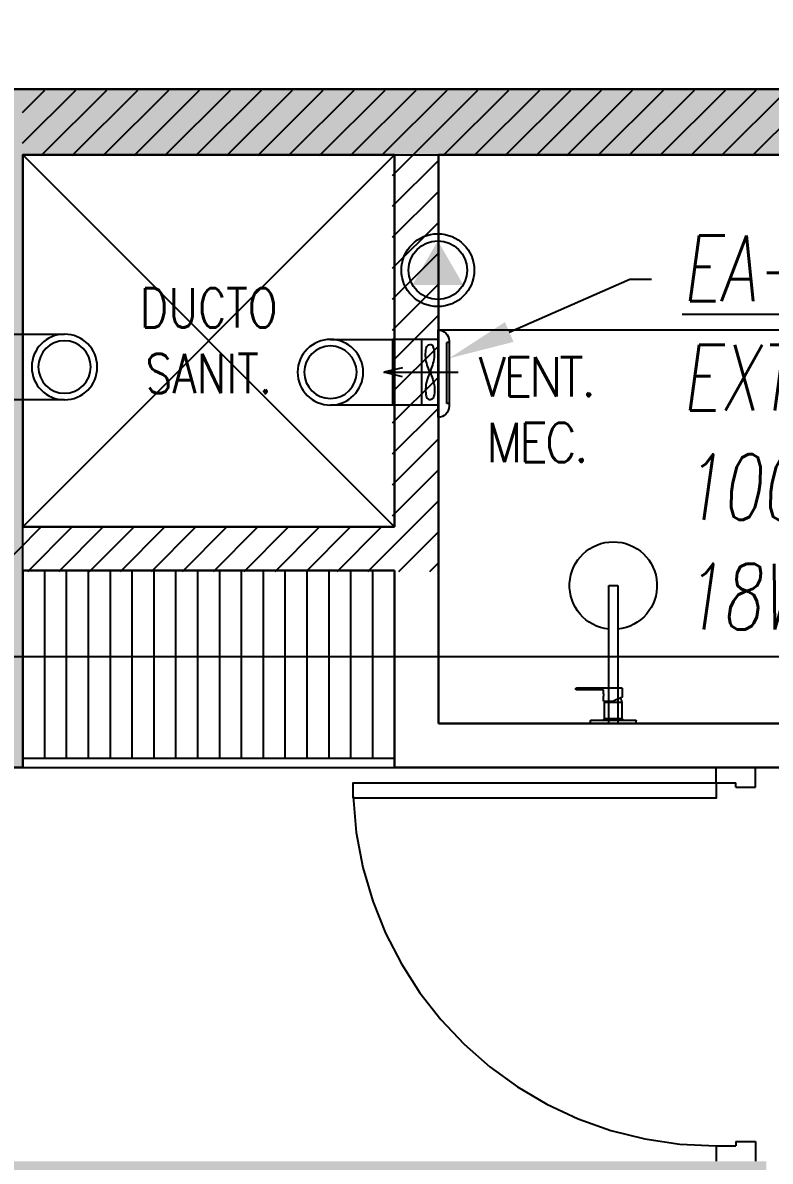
# Model space of a CAD drawing. Header units: millimetres. Extents: x -3 to 53, y -269 to 39.
# Drawn here: x 29.9 to 31.609, y -12.767 to -10.165 of the extents above; entities that cross this region are included whole.
import ezdxf
from ezdxf import colors
from ezdxf.entities.mleader import LeaderData, LeaderLine
from ezdxf.math import Vec2, Vec3

# ---------------------------------------------------------------- set-up
doc = ezdxf.new("R2010")
doc.units = ezdxf.units.MM
doc.header["$LTSCALE"] = 15
doc.linetypes.add('CENTER', pattern=[2, 1.25, -0.25, 0.25, -0.25])
doc.linetypes.add('HIDDEN2', pattern=[0.1875, 0.125, -0.0625])
doc.layers.get('0').update_dxf_attribs({"color": 250})
for name, color, linetype in [('A-CORTE', 250, 'CENTER'), ('A-EST HATCH', 250, 'Continuous'), ('A-EST PLACAS', 250, 'Continuous'), ('A-LINEAS', 250, 'Continuous'), ('A-MOBILIARIO', 250, 'Continuous'), ('A-PROYECCIONES', 250, 'HIDDEN2'), ('A-SANITARIOS', 250, 'Continuous'), ('A-TEXTO-INDICACIONES', 250, 'Continuous'), ('DLP_MOBILIARIO FIJO', 250, 'Continuous'), ('L-06_EQ-FIN-CONT', 141, 'Continuous'), ('L3 Equipos y Ductos', 160, 'Continuous'), ('L4 Linea mediana', 191, 'Continuous'), ('L6 Linea fina', 141, 'Continuous'), ('MURO CF 60', 250, 'Continuous')]:
    doc.layers.add(name, color=color, linetype=linetype)
doc.layers.add('A-MUROS', color=252, linetype='Continuous', lineweight=30)
doc.styles.add('JNV ING', font='romans.shx', dxfattribs={"width": 0.7, "oblique": 8, "height": 0.15})
doc.styles.add('ROMANS', font='romans.shx', dxfattribs={"width": 0.8})
pattern_1 = [(45, (359.99940787323, -38.84403162437965), (-0.03535533905932738, 0.03535533905932738), [])]

# ---------------------------------------------------------------- blocks, each defined once
blk = doc.blocks.new('FUTURE 150')
at = {"layer": 'L3 Equipos y Ductos'}
for p, q in [((-0.1039999999998145, -0.0259999999998399), (-0.1039999999998145, 0.1739999999999782)), ((-0.129399999999805, 0.1485999999999876), (-0.129399999999805, -0.0005999999998494)), ((-0.1039999999998268, 0.1520000000001382), (-1.228918918917772e-14, 0.1520000000001382)), ((-1.228918918917772e-14, 0.1520000000001382), (4.485554054054112e-13, 0.002000000000000002)), ((-0.1039999999993659, 0.002000000000000002), (4.485554054054112e-13, 0.002000000000000002))]:
    blk.add_line(p, q, dxfattribs=at)
for centre, start, end in [((-0.1039999999998145, 0.1485999999999876), 90, 180), ((-0.1039999999998145, -0.0005999999998494), 180, 270)]:
    blk.add_arc(centre, 0.0253999999999906, start, end, dxfattribs=at)
at = {"layer": 'L4 Linea mediana'}
for p, q in [((-0.129399999999805, 0.1447557819646145), (-0.1238670473594539, 0.1447557819646145)), ((-0.1238670473594539, 0.005244218035751147), (-0.1238670473594539, 0.144755781964387)), ((-0.0660476922694215, 0.1520000000001382), (-0.0660476922694215, 0.002000000000000002)), ((-0.129399999999805, 0.005244218035751147), (-0.1238670473594539, 0.005244218035751147))]:
    blk.add_line(p, q, dxfattribs=at)
at = {"layer": 'L6 Linea fina'}
for p, q in [((-0.023122087631912, 0.0871943688096763), (0.0199072790339934, 0.0770000000000691)), ((0.0199072790339934, 0.0770000000000691), (-0.1498654445683704, 0.0770000000000691)), ((-0.023122087631912, 0.06680563119046201), (0.0199072790339934, 0.0770000000000691))]:
    blk.add_line(p, q, dxfattribs=at)
for points in [[(-0.0857444054497527, 0.0770000000000691), (-0.09206585002242981, 0.0934450507350703), (-0.09509909370239521, 0.1283912083639079), (-0.09112722412896161, 0.1379406116087266), (-0.08574440544929791, 0.140241784877915)], [(-0.08574440544929791, 0.0770000000000691), (-0.0794229608766208, 0.0934450507352976), (-0.07638971719711021, 0.1283912083641353), (-0.08036158677099861, 0.137940611608954), (-0.08574440545066221, 0.140241784877915)], [(-0.0857444054497527, 0.0769999999989323), (-0.0920658500228846, 0.0605549492641585), (-0.09509909370421421, 0.0256087916353208), (-0.0911272241307805, 0.0160593883905022), (-0.0857444054515717, 0.0137582151210863)], [(-0.08574440544929791, 0.0769999999989323), (-0.07942296087707551, 0.0605549492634764), (-0.0763897171989292, 0.0256087916346387), (-0.0803615867728175, 0.0160593883900474), (-0.0857444054524812, 0.0137582151210863)]]:
    blk.add_spline(points, degree=3, dxfattribs=at)
blk = doc.blocks.new('Trampa de humo')
at = {"layer": 'L3 Equipos y Ductos'}
blk.add_lwpolyline([(0.1550000000006548, 0.1500000000000909), (0.01299325166655763, 0.1500000000000909), (0.01299325166655763, 0), (0.1550000000006548, 0)], dxfattribs=at)
for radius in [0.07500000000006911, 0.06]:
    blk.add_circle((0.1550000000006548, 0.07500000000004547), radius, dxfattribs=at)
blk = doc.blocks.new('FUTURE150 con trampa')
blk.add_blockref('Trampa de humo', (0.09266545861601116, 0.02794578229588751))
at = {"layer": 'L-06_EQ-FIN-CONT'}
blk.add_blockref('FUTURE 150', (0.105658710282114, 0.02594578229593481), dxfattribs=at)
blk = doc.blocks.new('PTO ELECT')
at = {"layer": 'L4 Linea mediana', "ltscale": 1.5}
blk.add_circle((-0.6858718398579526, 0.08907409223398588), 0.08331749999999999, dxfattribs=at)
at = {"layer": 'L6 Linea fina', "ltscale": 1.5}
blk.add_circle((-0.6858718398579526, 0.08907409223398588), 0.06710568981005745, dxfattribs=at)
blk.add_solid([(-0.6277566077440042, 0.05552124732894015), (-0.7439870719719011, 0.05552124732894015), (-0.6277566077440042, 0.05552124732894015), (-0.6858718398578958, 0.1561797820440205)], dxfattribs=at)
blk = doc.blocks.new('EST-P2')
at = {"layer": 'A-EST HATCH'}
h = blk.add_hatch(color=256, dxfattribs=at)
h.dxf.hatch_style = 1
h.paths.add_polyline_path([(-10.50000063470543, -10.9899665045119), (-10.50000129925456, -4.924999967523888), (-12.00000737878901, -4.924999496749496), (-12.00000785233217, -5.674999358024849), (-12.15000785233315, -5.674999358024849), (-12.15000785233315, -4.725000761257103), (-10.3500001713555, -4.725000079245259), (-10.349999839817, -5.600016880279735), (-8.849999883939319, -5.600016909803802), (-8.849999883834727, -5.100000029723926), (-8.700000001626904, -5.100000000597809), (-8.699999839806424, -5.800016880683231), (-10.34999983985335, -5.800016880273958), (-10.35000075201947, -10.98996648821054)])
h.paths.add_polyline_path([(-31.60000013600984, -0.9250005410205091), (-30.00000013627732, -0.9250005455807155), (-30.00000013572435, 2.174999419983912), (-31.20000014537436, 2.174999411650212), (-31.20000014495872, 2.324999423007618), (-29.85000014606885, 2.324999419538806), (-29.85000013601029, -1.075000545135609), (-31.60000013600984, -1.075000543839124)])
h.paths.add_polyline_path([(-32.40000014606903, 2.324999431198073), (-32.55000014606912, 2.324999429149436), (-32.55000013601057, -1.075000545135609), (-32.40000013601002, -1.075000545135609)])
h.paths.add_polyline_path([(-37.9000013001411, 2.7999636380599), (-38.20000129737505, 2.799963638105872), (-38.20000130011175, 2.649964368369048), (-38.05000998435446, 2.649964368369048), (-38.05000998452397, -0.4250015744579656), (-37.90000014002135, -0.4250015732155958)])
h.paths.add_polyline_path([(-34.95000014635434, 2.174999420458214), (-34.95000015558207, -0.925000545581625), (-33.35000013655736, -0.9250005501800302), (-33.35000013614172, -1.075000550180121), (-35.10000015603055, -1.075000544987816), (-35.10000014578782, 2.324999419862586), (-33.75000014605166, 2.324999424018522), (-33.75000014563648, 2.174999424018885)])
h.paths.add_polyline_path([(-44.20000099346544, 2.649999997754549), (-44.80000099348126, 2.64999999962356), (-44.80000099348126, 2.799999999251213), (-44.05000099344852, 2.799999999244847), (-44.05000099339031, -0.6000000007552444), (-45.20000099343451, -0.6000000007447852), (-45.20000099349272, -0.4500000011175871), (-44.20000099342542, -0.4500000029906914)])
h.paths.add_polyline_path([(-46.00000099348108, 2.799999999254851), (-46.00000099342287, -0.6000000007447852), (-46.15000099339977, -0.6000000007447852), (-46.15000099345798, 2.799999999254851)])
h.paths.add_polyline_path([(-46.95000099350455, -0.4500000029802322), (-48.55000099348126, -0.4500000029802322), (-48.55000099348126, 2.649999997764553), (-47.3500009934578, 2.649999998230214), (-47.3500009934578, 2.799999997857867), (-48.70000099345816, 2.799999999254851), (-48.70000099339995, -0.6000000007447852), (-46.95000099344634, -0.6000000026074304)])
h.paths.add_polyline_path([(-44.20000099346544, -10.90000002779371), (-44.80000099348126, -10.90000002966272), (-44.80000099348126, -11.05000002929037), (-44.05000099344852, -11.050000029284), (-44.05000099339034, -7.649999995072356), (-45.20000099343454, -7.649999995082815), (-45.20000099349275, -7.799999994710014), (-44.20000099342545, -7.799999992836909)])
h.paths.add_polyline_path([(-46.00000099348108, -11.05000002929401), (-46.0000009934229, -7.649999995082815), (-46.1500009933998, -7.649999995082815), (-46.15000099345798, -11.05000002929401)])
h.paths.add_polyline_path([(-46.95000099350457, -7.799999992847368), (-48.55000099348129, -7.799999992847368), (-48.55000099348126, -10.90000002780371), (-47.3500009934578, -10.90000002826937), (-47.3500009934578, -11.05000002789702), (-48.70000099345816, -11.05000002929401), (-48.70000099339998, -7.649999995082815), (-46.95000099344637, -7.64999999322017)])
h.paths.add_polyline_path([(-41.35000063237021, -7.550018344227258), (-41.2000004288308, -7.550018360855873), (-41.20000020748439, -10.89996664186113), (-41.05000013559774, -10.89996614150229), (-41.05000013833467, -11.04996551939586), (-41.34999997975697, -11.04996464716772)])
h.paths.add_polyline_path([(-31.60000022520626, -7.325000390841193), (-30.00000022547374, -7.325000386280987), (-30.00000022492077, -10.42500035184561), (-31.20000023457078, -10.42500034351191), (-31.20000023415514, -10.57500035486931), (-29.85000023526527, -10.5750003514005), (-29.85000022520671, -7.175000386726094), (-31.60000022520626, -7.175000388022578)])
h.paths.add_polyline_path([(-32.40000023526545, -10.57500036305977), (-32.55000023526554, -10.57500036101113), (-32.55000022520699, -7.175000386726094), (-32.40000022520644, -7.175000386726094)])
h.paths.add_polyline_path([(-37.89999314488091, -11.05000035301789), (-38.19999916391139, -11.04996541118512), (-38.19999922330497, -10.89999983221252), (-38.05001009855857, -10.90000036660145), (-38.05001007372039, -7.824999357403737), (-37.90000022921777, -7.824999358645652)])
h.paths.add_polyline_path([(-34.95000023555076, -10.42500035231991), (-34.95000024477849, -7.325000386280077), (-33.35000022575377, -7.325000381681672), (-33.35000022533814, -7.175000381681581), (-35.10000024522697, -7.175000386873887), (-35.10000023498424, -10.57500035172428), (-33.75000023524808, -10.57500035588022), (-33.7500002348329, -10.42500035588058)])
h.paths.add_polyline_path([(-18.45000085748325, -0.9250005410205091), (-20.05000085721576, -0.9250005455807155), (-20.05000085776874, 2.174999419983912), (-18.85000084811873, 2.174999411650212), (-18.85000084853436, 2.324999423007618), (-20.20000084742423, 2.324999419538806), (-20.20000085748279, -1.075000545135609), (-18.45000085748325, -1.075000543839124)])
h.paths.add_polyline_path([(-17.65000084742405, 2.324999431198073), (-17.50000084742396, 2.324999429149436), (-17.50000085748252, -1.075000545135609), (-17.65000085748306, -1.075000545135609)])
h.paths.add_polyline_path([(-11.85000085309849, 2.799963638105872), (-11.85000085309022, 2.649964368377319), (-11.99999098413082, 2.64999952039522), (-11.99999100896912, -0.4250015744579656), (-12.15000085347174, -0.4250015732155958), (-12.15000085305795, 2.799963721959003)])
h.paths.add_polyline_path([(-15.10000084713874, 2.174999420458214), (-15.10000083791101, -0.925000545581625), (-16.70000085693573, -0.9250005501800302), (-16.70000085735137, -1.075000550180121), (-14.95000083746254, -1.075000544987816), (-14.95000084770527, 2.324999419862586), (-16.30000084744142, 2.324999424018522), (-16.30000084785661, 2.174999424018885)])
h.paths.add_polyline_path([(-10.35000128359141, -2.449983120607705), (-8.70000056467859, -2.449983120198432), (-8.70000056453003, -3.150000000283853), (-8.850000001626114, -3.150000000328028), (-8.849999883939404, -2.649983473652753), (-10.34999983981692, -2.649982905311585), (-10.35000017135584, -3.52500085261649), (-12.15000794152957, -3.525000170604596), (-12.15000794152959, -2.575001573836882), (-12.00000469757745, -2.575001573836882), (-12.00000747230165, -3.325000958923429), (-10.50000139276744, -3.325001001447635), (-10.50000148259957, 2.739964582304204), (-10.35000055847362, 2.739965046626345)])
h.paths.add_polyline_path([(-5.850000000027677, 2.649999997754549), (-5.250000000011852, 2.64999999962356), (-5.250000000011852, 2.799999999251213), (-6.000000000044594, 2.799999999244847), (-6.000000000102773, -0.6000000007552444), (-4.850000000058571, -0.6000000007447852), (-4.850000000000364, -0.4500000011175871), (-5.850000000067666, -0.4500000029906914)])
h.paths.add_polyline_path([(-4.050000000012034, 2.799999999254851), (-4.050000000070213, -0.6000000007447852), (-3.900000000093314, -0.6000000007447852), (-3.900000000035135, 2.799999999254851)])
h.paths.add_polyline_path([(-3.09999999998854, -0.4500000029802322), (-1.500000000011823, -0.4500000029802322), (-1.500000000011852, 2.649999997764553), (-2.700000000035317, 2.649999998230214), (-2.700000000035317, 2.799999997857867), (-1.350000000034953, 2.799999999254851), (-1.350000000093132, -0.6000000007447852), (-3.100000000046748, -0.6000000026074304)])
h.paths.add_polyline_path([(-4.050000847831001, -11.05000002929401), (-4.050000000070213, -7.649964681646122), (-3.900000000093314, -7.649964681646122), (-3.900000847854102, -11.05000002929401)])
h.paths.add_polyline_path([(-3.09999999998854, -7.799964679410675), (-1.500000000011823, -7.799964679410675), (-1.500000847830819, -10.90000002780371), (-2.700000847854284, -10.90000002826937), (-2.700000847854284, -11.05000002789702), (-1.35000084785392, -11.05000002929401), (-1.350000000093132, -7.649964681646122), (-3.100000000046748, -7.649964679783476)])
h.paths.add_polyline_path([(-8.70000056466219, -7.55001836576778), (-8.850000564662167, -7.550018339315354), (-8.85000044438766, -10.89996478176466), (-8.999999603813933, -10.89996411300831), (-8.999999603813933, -11.04996541118512), (-8.700001370706843, -11.05000003078299)])
h.paths.add_polyline_path([(-18.45000076828683, -7.325000390841193), (-20.05000076801934, -7.325000386280987), (-20.05000076857232, -10.42500035184561), (-18.85000075892231, -10.42500034351236), (-18.85000075933795, -10.57500035486931), (-20.20000075822782, -10.5750003514005), (-20.20000076828637, -7.175000386726094), (-18.45000076828683, -7.175000388022578)])
h.paths.add_polyline_path([(-17.65000075822763, -10.57500036305977), (-17.50000075822754, -10.57500036101113), (-17.5000007682861, -7.175000386726094), (-17.65000076828665, -7.175000386726094)])
h.paths.add_polyline_path([(-12.15000075772195, -11.05000035217212), (-11.85000182986579, -11.04996457004905), (-11.85000182958157, -10.89996541194492), (-11.9999908949344, -10.90000045225691), (-11.9999909197727, -7.824999357403737), (-12.15000076427532, -7.824999358645652)])
h.paths.add_polyline_path([(-15.10000075794233, -10.42500035231991), (-15.10000074871459, -7.325000386280077), (-16.70000076773931, -7.325000381681672), (-16.70000076815495, -7.175000381681581), (-14.95000074826612, -7.175000386873887), (-14.95000075850885, -10.57500035172428), (-16.30000075824501, -10.57500035588022), (-16.30000075866019, -10.42500035588058)])
h.paths.add_polyline_path([(-39.70000118196484, -4.725000094042443), (-37.89999314115994, -4.725000761257103), (-37.89999350098716, -5.674999358024849), (-38.04999674493931, -5.674999358024849), (-38.04999397453133, -4.924999496750367), (-39.54999955291305, -4.924999967525252), (-39.55000048054964, -10.98996514186822), (-39.70000029600939, -10.98996648821105), (-39.70000115363882, -5.800016880273958), (-41.35000115368575, -5.800016880683231), (-41.35000115383218, -5.100000029755304), (-41.2000011096593, -5.100000029723926), (-41.20000110955471, -5.60001688064585), (-39.70000115367611, -5.600016880273866)])
h.paths.add_polyline_path([(-6.000000847863561, -11.050000029284), (-6.000000000102773, -7.649964681635662), (-4.850000000058571, -7.649964681646122), (-4.850000000000364, -7.79996468127332), (-5.850000000067666, -7.799964679400215), (-5.850000847846644, -10.90000002779371), (-5.250000847830819, -10.90000002966272), (-5.250000847830819, -11.05000002929037)])
h.paths.add_polyline_path([(-3.096755040751759, -2.700000001541412), (-2.949999999019383, -2.700000001541412), (-2.949999999019383, -1.500000000745331), (-5.100000000103137, -1.500000000745331), (-5.100000000160435, -1.650000000744967), (-4.649999999076783, -1.650000000744967), (-4.649999999076783, -3.250000000744969), (-4.44999999907678, -3.250000000744969), (-4.44999999907678, -1.650000000744967), (-3.099999999076772, -1.650000000744967), (-3.100000000106775, -2.700000001486387)], flags=17)
h.paths.add_polyline_path([(-3.096755040751759, -5.549964680849495), (-2.949999999019383, -5.549964680849495), (-2.949999999019383, -6.749964681645576), (-5.100000000103137, -6.749964681645576), (-5.100000000160435, -6.59996468164594), (-4.649999999076783, -6.599982340891316), (-4.649999999076783, -5.000000000136694), (-4.44999999907678, -5.000000000136694), (-4.44999999907678, -6.600000000136696), (-3.099999999076772, -6.59996468164594), (-3.100000000106775, -5.54996468090452)], flags=17)
h.paths.add_polyline_path([(-8.850051767291461, -4.050000000440832), (-6.000000001065018, -4.050000001516306), (-6.000000000102773, -1.499999999712145), (-5.850000000102682, -1.500000000745331), (-5.850000000102682, -4.050001442174107), (-3.099999999757529, -4.050000000440832), (-3.099999999757529, -3.450036362671323), (-2.949999999693773, -3.450036362727712), (-2.949999999983447, -4.050000000594533), (-0.2000000016540042, -4.050000001721948), (-0.2000000000232802, 0), (0, 0), (-3.239819079681183e-09, -8.250000000881663), (-0.2000000000232802, -8.250000000881663), (-0.2000006736274287, -4.199999999313416), (-2.950000671956872, -4.200000000440831), (-2.949999999693773, -4.799964680848131), (-3.099999999757529, -4.79996468090452), (-3.099999999983083, -4.19999855767372), (-5.850000673039716, -4.199998558707556), (-5.850000000102682, -6.749964681645576), (-6.000000000102773, -6.749964682678762), (-6.000000001065018, -4.19999999936536), (-8.850053003186957, -4.200000000440831)])
h.paths.add_polyline_path([(-8.700001370706389, 2.800000000743829), (-8.69999987801856, -0.6999816748217782), (-8.850000555554828, -0.6999816801734013), (-8.85000044438766, 2.649963738188823), (-8.999999725800535, 2.649964368360791), (-9.000001540133582, 2.799964367608759)])
h.paths.add_polyline_path([(-39.70000205580655, 2.739965444635182), (-39.70000115363871, -2.449983120607705), (-41.35000115368564, -2.449983120198432), (-41.35000099186618, -3.150036361468789), (-41.20000110963838, -3.150036361499712), (-41.20000110955459, -2.64998312023581), (-39.70000151350334, -2.649983120607928), (-39.70000118196444, -3.525000964330488), (-37.89999305196352, -3.525000170604596), (-37.89999341179075, -2.575001573836882), (-38.04999341179175, -2.575001573836882), (-38.0499938810183, -3.32500109081586), (-39.54999945940025, -3.325001019594495), (-39.55000067059947, 2.739964814463612)])
h.paths.add_polyline_path([(-47.10000099350967, -4.050013291886113), (-49.85000099183894, -4.050000000440832), (-49.85000099346981, 0), (-50.05000099349309, 0), (-50.0500009902533, -8.249964682390907), (-49.85000099346981, -8.249964682390907), (-49.85000099183908, -4.199964681645394), (-47.10000099350967, -4.199987751689729), (-47.10000099379933, -4.799999999338883), (-46.95000099373557, -4.799999999395272), (-46.95000099351003, -4.199988987585254), (-44.20000099242682, -4.199998875389735), (-44.2000009933904, -6.750000000136328), (-44.05000099339031, -6.750000001169514), (-44.05000099242807, -4.199964681950075), (-41.1999479908967, -4.199964681950075), (-41.19994922620162, -4.050036361625768), (-44.05000099242807, -4.050036361625768), (-44.05000099339031, -1.500036360897081), (-44.2000009933904, -1.500036361930267), (-44.20000099242679, -4.050037803359043), (-46.95000099351003, -4.050012055990589), (-46.95000099892866, -3.450000001542321), (-47.10000099899241, -3.45000000159871)])
h.paths.add_polyline_path([(-41.35000124205135, 2.799963638059914), (-41.05000138967904, 2.799964367609256), (-41.05000138967904, 2.649964368369048), (-41.20000054910543, 2.649963738188823), (-41.19997714589408, -0.6999816781187462), (-41.35000063237021, -0.6999816768766323)])
h.paths.add_polyline_path([(-46.95324595793443, -2.700000001597346), (-47.1000009996668, -2.700000001597346), (-47.1000009944737, -1.500036361930267), (-44.95000099338995, -1.500036361930267), (-44.95000099333265, -1.650036361929903), (-45.40000099441633, -1.650036374221379), (-45.40000100710429, -3.250036374221381), (-45.6000010071043, -3.250036373031882), (-45.60000099441632, -1.650036373031881), (-46.95000099441631, -1.650036361929903), (-46.95000099857941, -2.700000001542321)], flags=17)
h.paths.add_polyline_path([(-46.95324595274134, -5.549999999339793), (-47.10000099447372, -5.549999999339793), (-47.1000009944737, -6.750000000136328), (-44.95000099338995, -6.750000000136328), (-44.95000099333265, -6.600000000136692), (-45.40000103366975, -6.600036373613108), (-45.40000102098178, -5.00003637361311), (-45.60000102098176, -5.000036372423612), (-45.60000103366976, -6.60003637242361), (-46.95000099441631, -6.600000000136692), (-46.95000099338633, -5.549999999395272)], flags=17)
h.paths.add_polyline_path([(-26.70002107612815, -3.524989066315033), (-26.85003771051467, -3.524989066315033), (-26.85003754128025, 0.1750037156820845), (-26.70002090689373, 0.1750037156820845)])
h.paths.add_polyline_path([(-22.44999903582013, -3.524996079928457), (-13.05000794153011, -3.524999829600471), (-13.05000795735441, -3.375001401399583), (-16.60001236679109, -3.375001463395744), (-16.60001236679064, -1.975000542962459), (-16.80001236679118, -1.975000542962004), (-16.80001236679072, -3.375000964293246), (-19.70001238532178, -3.375000964293246), (-19.70001238532178, -1.975000537769699), (-19.85001238532097, -1.975000537769699), (-19.85001238532188, -3.375000964293246), (-22.24999903580967, -3.375000964215328), (-22.24999903572251, -2.124998626029331), (-20.59999902051256, -2.125000544220061), (-20.59999902070537, -1.975000608505784), (-22.87500080057644, -1.975000544541341), (-22.87499903584203, -2.124997928505433), (-22.44999903572251, -2.124998626018872)])
h.paths.add_polyline_path([(-22.89999903580656, -3.524996313768774), (-24.90000054445978, -3.524996313713924), (-24.90000054470833, -3.374996316995759), (-23.05000054549373, -3.374996313764591), (-23.05000054470877, 0.02500371565759352), (-24.90000054471518, 0.02500371567260018), (-24.90000054470495, 0.174996042145569), (-23.05000054336863, 0.1749976480762889), (-23.05000054401717, 2.324999403769986), (-22.20000084905132, 2.324999403474401), (-22.20000084786807, 2.174999404964517), (-22.90000079628544, 2.17499940515733)])
h.paths.add_polyline_path([(-27.60000206045929, -2.125001903451029), (-27.60000311738412, -3.524996304909944), (-36.99999305196297, -3.524999829600471), (-36.99999303613868, -3.375001401399583), (-33.44998862670201, -3.375001463395744), (-33.44998862670201, -1.975000542962459), (-33.24998862670191, -1.975000542962004), (-33.24998862670236, -3.375000964293246), (-30.34998860817132, -3.375000964293246), (-30.34998860817132, -1.975000537769699), (-30.19998860817168, -1.975000537769699), (-30.19998860817122, -3.375000964293246), (-27.80000311738412, -3.375003597187373), (-27.80000311729695, -2.125001790207833), (-29.4500031325905, -2.125000544541432), (-29.45000313258959, -1.975000608827155), (-27.2550382360171, -1.975000547613146), (-27.25504338835097, -2.125002243186259)])
h.paths.add_polyline_path([(-27.23003832860366, 2.174999405249658), (-27.85000014562502, 2.174999404964517), (-27.85000014444176, 2.324999403474401), (-27.03003858087193, 2.324999403759541), (-27.03004354942088, -3.524996079940767), (-27.23004124878013, -3.524996136185024)])
h.paths.add_polyline_path([(-27.03003832521351, -6.300000384269438), (-27.03003832521351, -10.57499842788046), (-27.85000023363818, -10.5750003353361), (-27.85000023482144, -10.42500033682621), (-27.23003832521352, -10.42500033702902), (-27.23003832521352, -6.300000384269445)])
h.paths.add_polyline_path([(-28.99998904648918, -6.275000232744301), (-28.99998904668199, -6.125000297030024), (-27.23003832521352, -6.125000387330712), (-27.23003832521352, -4.874982653183416), (-29.74998869736766, -4.874999967567543), (-29.74998869736811, -6.275000394092), (-29.89998869736775, -6.275000394092), (-29.89998869736775, -4.874999967568453), (-33.24998871589878, -4.874999967568453), (-33.24998871589833, -6.275000388899695), (-33.44998871589888, -6.27500038889924), (-33.44998871589843, -4.874999468465955), (-36.9999931253351, -4.874999530462116), (-36.99999314115939, -4.725001102261228), (-27.03003832521351, -4.725004851943833), (-27.03003832521351, -6.275000384269443)])
h.paths.add_polyline_path([(-23.05000373867705, -6.300000396544284), (-23.05001129453589, -10.02496565569915), (-26.70000054287769, -10.02498012681208), (-26.7000005436239, -7.374980125363614), (-24.35000054419424, -7.374980126247642), (-24.35000054427383, -6.824979881602154), (-24.0500005442741, -6.824979881602154), (-24.05000054427364, -6.674979844576988), (-24.50000054431979, -6.674979844576995), (-24.50000054426508, -7.224980140518561), (-26.70000247697979, -7.224981228847199), (-26.70001443003252, -4.874999983194311), (-24.05000054386423, -4.874999983194311), (-24.05000054386423, -4.724982398812848), (-26.85002808715944, -4.724982398812823), (-26.850001499095, -10.17499876448456), (-23.05001159885529, -10.17499217372289), (-23.05001241024681, -10.57500033651402), (-22.2000007598549, -10.5750003353361), (-22.20000075867165, -10.42500033682621), (-22.90000070708902, -10.4250003371218), (-22.90000079911783, -6.300000384258997)])
h.paths.add_polyline_path([(-21.05001194690783, -6.275000232744301), (-21.05001194690692, -6.125000297030024), (-22.85000071153513, -6.125000388265089), (-22.85000071153513, -4.87499996754751), (-20.30001229612408, -4.874999967568453), (-20.30001229612544, -6.275000394092), (-20.15001229612535, -6.275000394092), (-20.15001229612535, -4.874999967568453), (-16.80001227759431, -4.874999967568453), (-16.80001227759476, -6.27500038889924), (-16.60001227759467, -6.27500038889924), (-16.60001227759467, -4.874999468465955), (-13.05000785233324, -4.875000368994858), (-13.05000785233369, -4.725001102261228), (-23.05000054386483, -4.724988897379387), (-23.05000368796612, -6.275000396544286)])
at = {"layer": 'A-EST PLACAS'}
blk.add_lwpolyline([(-21.05001194690783, -6.275000232744301), (-21.05001194690783, -6.125000297030024), (-22.85000071153513, -6.125000388265089), (-22.85000071153513, -4.87499996754751), (-20.30001229612408, -4.874999967568453), (-20.30001229612544, -6.275000394092), (-20.15001229612535, -6.275000394092), (-20.15001229612535, -4.874999967568453), (-16.80001227759431, -4.874999967568453), (-16.80001227759431, -6.27500038889924), (-16.60001227759467, -6.27500038889924), (-16.60001227759467, -4.874999468465955), (-13.05000785233324, -4.875000368994858), (-13.05000785233324, -4.725001102261228), (-23.05000054386483, -4.724988897379387), (-23.05000368796612, -6.275000396544286)], close=True, dxfattribs=at)
blk = doc.blocks.new('TEXTO DUCTOS PT')
at = {"layer": 'A-TEXTO-INDICACIONES', "insert": (28.97498909897551, -8.100000211143112, -1.226184352225776e-06), "char_height": 0.09, "width": 0.4156999800206655, "attachment_point": 5, "style": 'ROMANS'}
blk.add_mtext('\\pxsm1,t16;DUCTO SANIT.', dxfattribs=at)
blk = doc.blocks.new('Cortes-Elev.')
at = {"layer": 'A-CORTE', "linetype": 'CENTER', "ltscale": 0.5}
blk.add_lwpolyline([(-1.966028483964124, 27.22835929616106), (51.86010596430447, 27.22835929614429)], dxfattribs=at)
blk = doc.blocks.new('ducha marsano')
at = {"linetype": 'HIDDEN2', "ltscale": 0.5, "extrusion": (-4.942502096703275e-10, -7.911230939585116e-10, -1)}
for p, q in [((-0.009999999999763531, -2.501110429875553e-10), (0.01000000000021828, 2.496562956366688e-10)), ((0.01000000000021828, 2.496562956366688e-10), (0.01000000789736077, -0.3154999997500454)), ((-0.009999992102621036, -0.3155000002502675), (-0.009999999999763531, -2.501110429875553e-10)), ((0.02250000757840098, -0.05149999943751027), (-9.093746939470293e-05, -0.05150000000321597)), ((0.02250000757840098, -0.05149999943751027), (0.02250000785988959, -0.06274999943752846)), ((-0.02049999170912997, -0.08000000051379175), (-0.02049999220525933, -0.06013965879128591)), ((-0.01546092816124656, -0.05800000038834696), (-0.01574999225886131, -0.05800000039516817)), ((0.02250000799722329, -0.06824999943773946), (0.02250000821641152, -0.07699999943770308)), ((0.02250000821641152, -0.07699999943770308), (0.02498437812710108, -0.0769999993754027)), ((0.02498437812710108, -0.0769999993754027), (0.07714359645297009, -0.0769999980702778)), ((0.07714359645297009, -0.0769999980702778), (0.08159809707876775, -0.0769999979588647)), ((0.08159809707876775, -0.0769999979588647), (0.08200000821670983, -0.07699999794840551)), ((0.08200000821670983, -0.07699999794840551), (0.08400000821666254, -0.0769999978983833)), ((0.02100000832933802, -0.08149999947590914), (-0.0189999916706256, -0.08150000047635331)), ((0.02498437823942368, -0.08149999937540997), (0.02100000832933802, -0.08149999947590914)), ((0.07714359656529268, -0.08149999807028507), (0.02498437823942368, -0.08149999937540997)), ((0.0815980971915451, -0.08149999795887197), (0.07714359656529268, -0.08149999807028507)), ((0.08200000832903243, -0.08149999794841278), (0.0815980971915451, -0.08149999795887197)), ((0.08400000832898513, -0.08149999789839057), (0.08200000832903243, -0.08149999794841278)), ((0.08550000825425741, -0.07849999786049011), (0.08550000829109194, -0.07999999786034095)), ((0.01000000789736077, -0.3154999997500454), (-0.009999992102621036, -0.3155000002502675))]:
    blk.add_line(p, q, dxfattribs=at)
for centre, radius, start, end in [((-0.0004217504078951606, -0.04623247137988074), 0.0200000000000001, 323.9581193260744, 354.9297873666927), ((0.0004217355144646717, -0.04623247140079911), 0.0200000000000001, 185.0702097651437, 195.2705008967209), ((-0.08400000825440657, -0.07849999789823414), 0.0015, 89.99999856592709, 179.9999985659271), ((0.01899999170882438, -0.08000000047604772), 0.0015, 269.9999985659271, 359.9999985659271), ((-0.08400000829078635, -0.07999999789808498), 0.0015, 179.9999985659271, 269.9999985659271), ((-7.897142495370972e-09, -0.3155000000001564), 0.1000000000000227, 95.73916904324476, 84.26082808872134)]:
    blk.add_arc(centre, radius, start, end, dxfattribs=at)
at = {"linetype": 'HIDDEN2', "ltscale": 0.5, "extrusion": (-4.942519952477966e-10, -7.911237979935254e-10, -1)}
blk.add_ellipse((7.578819349873811e-09, -0.05150000000094224), major_axis=(-0.0224999955548024, -0.009499944664834701), ratio=0.0014484153729246, start_param=0.4254359770760674, end_param=1.567365863276157, dxfattribs=at)
at = {"linetype": 'HIDDEN2', "ltscale": 0.5}
for points, degree in [([(-0.03050000000030195, -7.639755494892597e-10), (-4.547473508864641e-13, -9.094947017729282e-13), (0.0304999999998472, 7.626113074366003e-10)], 2), ([(0.0304999999998472, 7.626113074366003e-10), (0.04149999999981446, 1.037733454722911e-09), (0.05249999999978172, 1.313310349360108e-09)], 2), ([(0.05249999999978172, 1.313310349360108e-09), (0.05250000009345968, -0.003749998686544131), (0.05250000018713763, -0.007499998686398612)], 2), ([(-0.05250000000023647, -1.314674591412768e-09), (-0.05249999990655851, -0.003750001314529072), (-0.05249999981288056, -0.0075000013148383)], 2), ([(-0.05250000000023647, -1.314674591412768e-09), (-0.04150000000026921, -1.040007191477343e-09), (-0.03050000000030195, -7.639755494892597e-10)], 2), ([(-0.05250000349224138, -0.007500004994653864), (-0.0524999909653161, -0.007500017521124391), (-0.05249997843839083, -0.007500030048049666)], 2), ([(0.03050000019993604, -0.007999999237654265), (2.000888343900442e-10, -0.00800000000072032), (-0.03049999980021312, -0.008000000764241122)], 2), ([(-0.02149999980019857, -0.008000000538686436), (-0.021499999768821, -0.009250000538941094), (-0.02149999973744343, -0.01050000053874101)], 2), ([(-0.02100075302178084, -0.01100000052656469), (-0.007000501922902913, -0.01100000017595448), (0.006999749175975012, -0.01099999982534428), (0.02100000027485294, -0.01099999947564356)], 3), ([(-0.01999999972485966, -0.01100000050200833), (-0.01999999926556484, -0.02935000050229064), (-0.01999999880627001, -0.0477000005021182)], 2), ([(0.02000000027510396, -0.01099999950019992), (0.02000000073439878, -0.02934999950048223), (0.02000000119369361, -0.04769999950030979)], 2), ([(0.02150000019992149, -0.007999999462754204), (0.02150000023129905, -0.009249999462554115), (0.02150000026267662, -0.01049999946235403)], 2), ([(-0.0197004378701422, -0.04800000049453956), (7.491053111152723e-09, -0.04800000000068394), (0.01970045285179367, -0.04799999950773781)], 2)]:
    blk.add_open_spline(points, degree=degree, dxfattribs=at)
for points, weights in [([(-0.05249999981288056, -0.0075000013148383), (-0.05249999981242581, -0.007511151918606629), (-0.05249950271536363, -0.007522291436998785)], [1, 0.9908470869120796, 0.9822662308921539]), ([(-0.05199999980004577, -0.008000001302207238), (-0.05249999980014763, -0.008000001315394911), (-0.05249999981288056, -0.0075000013148383)], [1, 0.7071067811930576, 1]), ([(-0.02150077096985115, -0.01050000053874101), (-0.02150076198950046, -0.01100000950691538), (-0.02100075302178084, -0.01100000052656469)], [1, 0.7071067815402065, 1]), ([(0.02112202588159562, -0.01098488064462799), (0.02106194968064301, -0.01099999947336983), (0.02100000027485294, -0.01099999947564356)], [1, 0.9924117957756484, 1]), ([(0.05200000019976869, -0.007999998699233402), (0.05206194960510402, -0.007999998698323907), (0.05212202580605663, -0.007984879868672579)], [1, 0.9924117957712896, 1]), ([(-0.02000044456417527, -0.04770000050166345), (-0.02000044121359679, -0.04800000384466329), (-0.0197004378701422, -0.04800000049453956)], [1, 0.7071067801376791, 1]), ([(0.02000045972226872, -0.04769999950030979), (0.0200004562916547, -0.04800000293971607), (0.01970045285179367, -0.04799999950773781)], [1, 0.707106779703426, 1])]:
    blk.add_rational_spline(points, weights, degree=2, dxfattribs=at)
for points, knots in [([(-0.03049999980021312, -0.008000000764241122), (-0.03320189623445913, -0.008000000831998477), (-0.03736511363376849, -0.00800000093613562), (-0.04238597308449243, -0.00800000106164589), (-0.04580906687669994, -0.008000001147593139), (-0.04859505284957777, -0.008000001217169483), (-0.05120455379528721, -0.008000001282653102), (-0.05200223200517939, -0.008000001302207238), (-0.05199999980004577, -0.008000001302207238)], [0, 0, 0, 0, 8.104571943406839, 12.49526290016387, 16.88595385692089, 21.27664481367791, 25.66733577043493, 33.77190771384178, 33.77190771384178, 33.77190771384178, 33.77190771384178]), ([(0.05200000019976869, -0.007999998699233402), (0.05200210867496935, -0.007999998699233402), (0.05120469198163846, -0.007999998719242285), (0.04859496211156511, -0.007999998784271156), (0.04580915761061988, -0.007999998854302248), (0.04238586918972942, -0.00799999893979475), (0.03736519132235117, -0.007999999065759766), (0.03320187522513152, -0.007999999170351657), (0.03050000019993604, -0.007999999237654265)], [9e-16, 9e-16, 9e-16, 9e-16, 8.104571943406844, 12.49526290016386, 16.88595385692087, 21.2766448136779, 25.66733577043493, 33.77190771384178, 33.77190771384178, 33.77190771384178, 33.77190771384178]), ([(0.02250000799722329, -0.06824999943773946), (0.02250000799722329, -0.06824999943773946), (0.02249081857780766, -0.06818083345751802), (0.02245760327241442, -0.06790006753908528), (0.02243404553155415, -0.06768848845513276), (0.02238973698558766, -0.0672005954852466), (0.0223660945721349, -0.06689161925442022), (0.02233268521786158, -0.06621418988925143), (0.02232341057379017, -0.06584570405902923), (0.02232341055696452, -0.06515429482442414), (0.02233268518148179, -0.06478580899420194), (0.02236609450255855, -0.06410837962675942), (0.02238973690009516, -0.0637994033954783), (0.02243404542241478, -0.0633115104233184), (0.02245760315236112, -0.06309993133845637), (0.02249081844320244, -0.06281916541820465), (0.02250000785988959, -0.06274999943752846), (0.02250000785988959, -0.06274999943752846)], [0.4148436397438343, 0.4148436397438343, 0.4148436397438343, 0.4148436397438343, 0.5185540744172381, 0.5185540744172381, 0.6222645090906421, 0.6222645090906421, 0.7259758942891552, 0.7259758942891552, 0.8296872794876685, 0.8296872794876685, 0.9333986646861818, 0.9333986646861818, 1.037110049884695, 1.037110049884695, 1.140820484558099, 1.140820484558099, 1.244530919231501, 1.244530919231501, 1.244530919231501, 1.244530919231501])]:
    blk.add_open_spline(points, degree=3, knots=knots, dxfattribs=at)
for points, weights, degree, knots in [([(0.02112202588250511, -0.0109848806437185), (0.02112202605121638, -0.01098488060188174), (0.02112202622038239, -0.01098488055868074), (0.02112202638954841, -0.01098488051638924), (0.02135335197954191, -0.01092666794011166), (0.02150000477377034, -0.01073853715979567), (0.02150000367282701, -0.01049999946280877)], [0.9186410377427195, 0.9186409493456628, 0.918640860948696, 0.9186407725518192, 0.789223156394818, 0.7892231563948175, 0.9186407725518192], 3, [0.123898838286475, 0.123898838286475, 0.123898838286475, 0.123898838286475, 0.1238993430992958, 0.1238993430992958, 0.1238993430992958, 0.7860299903975168, 0.7860299903975168, 0.7860299903975168, 0.7860299903975168]), ([(0.05212202580696612, -0.007984879867308337), (0.05212202606071515, -0.00798487980500795), (0.05212202631400942, -0.007984879740888573), (0.05250000455725967, -0.007889761481237656), (0.05250000675732736, -0.007499998686398612)], [0.91864103774894, 0.918640905153358, 0.9186407725580458, 0.7245178539878441, 0.9186407725580458], 2, [0.1238988382811407, 0.1238988382811407, 0.1238988382811407, 0.1238993430939498, 0.1238993430939498, 0.7860311477345288, 0.7860311477345288, 0.7860311477345288])]:
    blk.add_rational_spline(points, weights, degree=degree, knots=knots, dxfattribs=at)
blk = doc.blocks.new('*U140')
for p, q in [((0.01000000000002289, 0.854999999999984), (0.01000000000002289, 0.8999999999999999)), ((0.1000000000000001, 0.8649999999999747), (0.1000000000000001, 0.8999999999999999)), ((0.1000000000000001, 0.8649999999999747), (0.05500000000001259, 0.8649999999999747)), ((0.05500000000001259, 0.854999999999984), (0.05500000000001259, 0.8649999999999747)), ((0.05500000000001259, 0.854999999999984), (0.01000000000002289, 0.854999999999984)), ((0.0550000000000125, 0.04499999999998749), (0.0100000000000227, 0.04499999999998749)), ((0.0100000000000227, 0.04499999999998749), (0.0100000000000227, 0)), ((0.0550000000000125, 0.04499999999998749), (0.0550000000000125, 0.03499999999999662)), ((0.1, 0.03499999999999662), (0.0550000000000125, 0.03499999999999662)), ((0.1, 0.03499999999999662), (0.1, 0))]:
    blk.add_line(p, q)
blk.add_lwpolyline([(0.9299999999999959, 0.06999999999999719), (0.9299999999999959, 0.03499999999999651), (0.1, 0.03499999999999651), (0.1, 0.06999999999999731)], close=True)
at = {"linetype": 'HIDDEN2'}
blk.add_arc((0.09952467039440564, 0.0338953113763698), 0.8311048245500714, 2.23014585536521, 89.96723111097609, dxfattribs=at)
blk = doc.blocks.new('Vent SSHH G1')
at = {"layer": 'L6 Linea fina'}
blk.add_blockref('PTO ELECT', (27.28542714205359, -1.377776016409975, -8.775907187189881e-07), dxfattribs=at)
at = {"layer": 'L6 Linea fina', "xscale": -1, "rotation": 180}
blk.add_blockref('FUTURE150 con trampa', (25.49833069147574, -1.407046416571113, -8.77993440222459e-07), dxfattribs=at)
at = {"layer": 'L6 Linea fina', "xscale": -1}
blk.add_blockref('FUTURE150 con trampa', (26.60164776290717, -1.624938177720992, -8.775907187189881e-07), dxfattribs=at)
at = {"layer": 'L6 Linea fina'}
ml = blk.add_multileader_mtext('Standard', dxfattribs=at)
ml.set_content('{\\LEA-01}\\PEXTRACTOR AXIAL\\P100 CFM Y 0.05" C.A.\\P18W/220V/1F/60Hz', color=12, style='JNV ING')
ml.set_leader_properties(color=256, linetype='ByLayer', lineweight=-1)
ml.build(insert=Vec2(0, 0))
ml.multileader.update_dxf_attribs({"dogleg_length": 0.05, "arrow_head_size": 0.15})
ctx = ml.context
ctx.base_point, ctx.char_height, ctx.arrow_head_size, ctx.landing_gap_size, ctx.plane_origin = Vec3(27.08829523499082, -1.309413802345389, -8.775907187189881e-07), 0.15, 0.15, 0.07, Vec3(29.49542019230028, -1.911928529045909, -8.775907187189881e-07)
notes = []
notes.append((ctx, [(1, (1, 1, 0), (27.03829523499082, -1.309413802345389, -8.775907187189881e-07), (1, 0), 0.05, [(0, [(26.62538905262486, -1.490186448409965, -8.775907187189881e-07)], 0, [])])]))
ctx.mtext.insert, ctx.mtext.flow_direction = Vec3(27.15829523499082, -1.209413802345388, -8.775907187189881e-07), 5
for ctx, leaders in notes:
    for number, flags, end, landing, length, lines in leaders:
        leader = LeaderData()
        leader.index, (leader.has_last_leader_line, leader.has_dogleg_vector, leader.attachment_direction) = number, flags
        leader.last_leader_point, leader.dogleg_vector, leader.dogleg_length = Vec3(end), Vec3(landing), length
        for number, points, colour, breaks in lines:
            line = LeaderLine()
            line.index, line.vertices, line.color, line.breaks = number, Vec3.list(points), colors.encode_raw_color(colour), breaks
            leader.lines.append(line)
        ctx.leaders.append(leader)

msp = doc.modelspace()

# ---------------------------------------------------------------- hatches: boundary and pattern name
at = {"layer": 'DLP_MOBILIARIO FIJO'}
h = msp.add_hatch(dxfattribs=at)
h.set_pattern_fill('_USER', color=256, scale=0.05, angle=270, pattern_type=0)
h.set_pattern_definition([(270, (-8.900025869538695, -12.69197384602919), (0.05, -9.184850993605149e-18), [])])
h.paths.add_polyline_path([(29.89999133936215, -11.41700979238087), (30.74999098758315, -11.41700979886926), (30.74999099226682, -11.84700969674853), (29.89999134404582, -11.84700969025968)])
at = {"layer": 'MURO CF 60'}
h = msp.add_hatch(dxfattribs=at)
h.set_pattern_fill('_USER', color=256, scale=0.05, angle=45, pattern_type=0)
h.set_pattern_definition(pattern_1)
h.paths.add_polyline_path([(36.99940137745534, -10.31905172890163), (29.8993972827875, -10.31905172890163), (29.8993972827875, -10.46904480702423), (36.99940137745534, -10.46904480702423)])
h = msp.add_hatch(dxfattribs=at)
h.set_pattern_fill('_USER', color=256, scale=0.05, angle=45, pattern_type=0)
h.set_pattern_definition(pattern_1)
h.paths.add_polyline_path([(30.74539693690349, -11.3190452335476), (30.84939693366391, -11.3190452335476), (30.84939693366391, -10.46904480702423), (30.74539693690349, -10.46904480702423)])
h = msp.add_hatch(dxfattribs=at)
h.set_pattern_fill('_USER', color=256, scale=0.05, angle=45, pattern_type=0)
h.set_pattern_definition(pattern_1)
h.paths.add_polyline_path([(29.74939728809863, -11.41904515658922), (30.84939657914788, -11.41904515658922), (30.84939657383677, -11.3190452335476), (29.74939728278741, -11.3190452335476)])

# ---------------------------------------------------------------- linework, layer by layer
at = {"layer": 'A-LINEAS'}
for p, q in [((30.74999098992521, -11.31700984342567, -2.452368704451552e-06), (29.89999133904837, -10.46700932661159, -3.956700955542643e-06)), ((30.74999098992475, -10.4670094169023, -3.626712982807476e-06), (29.89999133904837, -11.31700975313495, -2.778609731980111e-06))]:
    msp.add_line(p, q, dxfattribs=at)
at = {"layer": 'A-MUROS'}
for p, q in [((27.00000274218633, -10.31699834283771), (36.99999543371655, -10.31701055159508)), ((29.89999133904837, -11.31700975313495), (29.89999133904837, -10.46700932661159)), ((30.74999098992475, -10.4670094169023), (29.89999133904837, -10.46700932661159)), ((30.74999098992521, -11.31700984342567), (30.74999098992521, -10.4670094169023)), ((30.84999098992489, -11.76700984342577), (30.84999098992489, -10.4670094169023)), ((30.84999098992489, -10.4670094169023), (33.24999100845594, -10.4670094169023)), ((30.74999098992475, -11.31700984342567), (29.89999133904837, -11.31700975313495)), ((29.89999133904837, -11.86700975313559), (29.89999133904837, -11.41700975313549)), ((29.89999133904837, -11.41700975313549), (30.74999098992475, -11.41700984342575)), ((30.74999098992475, -11.86700984342585), (30.74999098992475, -11.4170098434262)), ((32.49999093560041, -11.76700984342577), (30.84999098992489, -11.76700984342577)), ((29.74999133904828, -11.86700975313559), (29.89999133904837, -11.86700975313559)), ((30.74999098992521, -11.86700984342585), (32.49999093559995, -11.86700984342585))]:
    msp.add_line(p, q, dxfattribs=at)
at = {"layer": 'A-PROYECCIONES'}
msp.add_line((30.84999098992489, -10.86700941690231), (33.24999100845594, -10.86700941690231), dxfattribs=at)
at = {"layer": 'DLP_MOBILIARIO FIJO', "elevation": -2.452368704451552e-06}
msp.add_lwpolyline([(30.74999098992475, -11.86700984342585), (30.74999098992475, -11.84700984342587), (29.89999133904837, -11.84700937833057), (29.89999133904837, -11.86700937833055)], close=True, dxfattribs=at)

# ---------------------------------------------------------------- block references
msp.add_blockref('EST-P2', (50.0500029262231, -5.592009449333858))
at = {"layer": 'A-CORTE'}
msp.add_blockref('Cortes-Elev.', (1.929490281327162e-06, -38.84197416088224), dxfattribs=at)
at = {"layer": 'A-MOBILIARIO', "rotation": 180}
msp.add_blockref('*U140', (31.58500251776491, -11.86700983318539, -2.452368704447215e-06), dxfattribs=at)
at = {"layer": 'A-SANITARIOS', "extrusion": (4.942502000000012e-10, 7.911230999999987e-10, -1), "xscale": -1, "rotation": 179.9999992996422}
msp.add_blockref('ducha marsano', (-31.24999099002775, -11.76700984342577, 2.45850486544331e-06), dxfattribs=at)
at = {"layer": 'A-TEXTO-INDICACIONES'}
msp.add_blockref('TEXTO DUCTOS PT', (1.350001932764997, -2.792009450079121), dxfattribs=at)
at = {"layer": 'L6 Linea fina'}
msp.add_blockref('Vent SSHH G1', (4.249217348488787, -9.442029092145216, 8.775907187189881e-07), dxfattribs=at)

# ---------------------------------------------------------------- texts
at = {"layer": 'A-TEXTO-INDICACIONES', "insert": (31.07500010329704, -11.04945790068928), "char_height": 0.09, "width": 0.4156999800206655, "attachment_point": 5, "style": 'ROMANS'}
msp.add_mtext('\\pxsm1,qc,t16;{\\W0.9;\\T0.9;VENT. MEC.}', dxfattribs=at)

doc.saveas('drawing.dxf')
